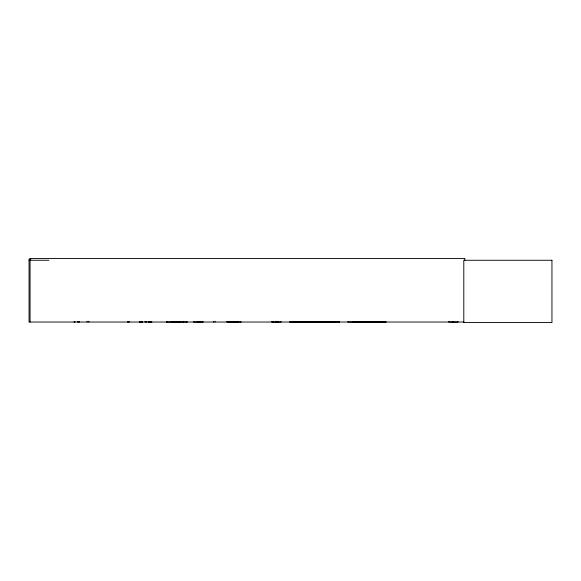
<?xml version="1.0" encoding="UTF-8"?>
<svg xmlns="http://www.w3.org/2000/svg" width="581" height="581" viewBox="0 0 581 581"><rect width="100%" height="100%" fill="white"/><g stroke="black" fill="none" stroke-linecap="round" stroke-linejoin="round"><path stroke-width="0.87" d="M357.206 322.012L357.271 321.518M328.214 321.954L328.214 321.562M317.625 321.954L317.567 321.518M166.631 322.034L187.227 321.968M174.75 321.954L174.801 321.518M227.665 321.954L227.716 321.518M235.196 321.954L235.247 321.518M313.355 322.019L313.602 321.787M313.624 321.954L313.675 321.518M323.668 321.968L323.69 321.387M323.966 321.903L323.966 321.562M382.494 321.678L382.53 322.034M142.018 322.034L142.091 321.387M127.711 322.012L128.045 321.968M128.089 321.954L128.111 321.562M372.574 321.678L385.799 321.678L353.662 321.627M378.369 321.678L378.318 321.983M308.591 321.968L308.605 321.562M339.609 322.012L289.941 321.997L290.202 321.62L318.134 321.627M290.202 321.62L290.471 321.983L289.992 322.034M293.804 322.012L293.587 321.809M310.428 322.012L310.603 321.787M311.285 321.809L311.503 322.012M313.195 322.012L312.948 321.62L312.687 321.997L313.174 321.518M173.596 321.968L173.646 321.562L173.69 322.034M180.364 321.968L180.408 321.562M290.645 322.034L290.849 321.62L291.066 322.027M292.73 322.012L292.904 321.787M295.221 321.809L295.075 322.012M308.344 322.034L308.547 321.62L308.765 322.027M315.621 321.809L315.439 321.387M332.376 321.968L332.419 321.562L332.47 322.034M272.954 321.968L273.012 321.562M278.495 321.968L278.546 321.562M139.331 321.968L142.389 321.968L142.389 321.518M139.658 321.968L139.723 321.562M372.254 321.983L372.218 321.387M30.866 259.097L29.05 259.097L29.05 322.034L463.914 322.034M29.05 260.266L48.978 260.266M227.026 321.627L238.653 321.627M227.004 321.78L238.682 321.794M290.173 321.809L318.156 321.78M353.64 321.794L379.487 321.78M227.011 321.997L241.064 321.968M386.154 322.034L347.866 322.012L347.925 321.518M151.902 321.968L148.845 321.968M151.576 321.968L151.51 321.562M149.215 322.034L149.135 321.387M383.191 321.649L383.257 321.983M319.092 321.968L319.071 321.518M313.239 321.954L313.246 321.387M339.326 321.968L339.282 321.562L339.231 322.034M332.884 321.968L332.84 321.562M324.423 321.968L324.38 321.562L324.329 322.034M180.459 321.968L180.451 321.518M326.849 321.954L326.914 321.387M180.059 321.968L180.132 321.518M171.961 321.954L171.918 321.518M375.885 321.678L375.842 322.034M330.161 322.034L330.11 321.387M320.995 321.983L321.032 321.518M464.822 260.266L464.822 258.443L30.074 258.443L30.074 322.034M458.024 321.518L458.024 322.034L448.677 321.968L448.677 321.518M453.514 321.387L453.514 322.034M453.187 321.387L453.187 322.034M385.748 321.649L385.748 322.034M381.027 321.518L381.027 322.034M379.959 321.649L379.959 322.034M376.778 321.387L376.778 322.034M376.517 321.387L376.517 322.034M375.5 321.518L375.5 322.034M373.496 321.518L373.496 322.034M372.624 321.649L372.624 322.034M372.479 321.387L372.479 322.034M367.969 321.518L367.969 322.034M352.711 321.387L352.754 322.034M337.249 321.518L337.249 322.034M335.375 321.387L335.375 322.034M335.15 321.387L335.15 322.034M333 321.387L333 322.034M332.739 321.387L332.79 322.034M331.715 321.518L331.715 322.034M330.778 321.518L330.778 322.034M329.885 321.387L329.885 322.034M329.717 321.518L329.717 322.034M328.701 321.387L328.701 322.034M328.439 321.387L328.439 322.034M328.229 321.518L328.229 322.034M326.798 321.518L326.798 322.034M326.689 321.387L326.689 322.034M326.021 321.518L326.021 322.034M325.433 321.387L325.433 322.034M325.12 321.387L325.12 322.034M324.191 321.518L324.191 322.034M324.009 321.387L324.009 322.034M322.608 321.387L322.608 322.034M322.353 321.387L322.353 322.034M321.649 321.387L321.649 322.034M321.424 321.387L321.424 322.034M320.901 321.518L320.901 322.034M320.066 321.518L320.066 322.034M319.441 321.518L319.441 322.034M318.708 321.518L318.708 322.034M318.119 321.387L318.119 322.034M317.865 321.387L317.865 322.034M317.647 321.518L317.647 322.034M315.2 321.387L315.2 322.034M315.127 321.387L315.127 322.034M315.011 321.387L315.011 322.034M313.558 321.387L313.558 322.034M311.038 321.518L311.038 322.034M308.62 321.518L308.62 322.034M281.066 321.518L281.073 322.034L271.719 322.012L271.726 321.518M278.597 321.518L278.597 322.034M277.348 321.257L277.348 322.034M276.759 321.387L276.759 322.034M276.563 321.387L276.556 322.034M276.236 321.387L276.229 322.034M275.728 321.257L275.728 322.034M273.063 321.518L273.063 322.034M240.781 321.518L240.781 322.034M236.532 321.387L236.532 322.034M236.271 321.387L236.271 322.034M233.25 321.518L233.25 322.034M232.226 321.387L232.226 322.034M231.964 321.387L231.964 322.034M215.057 321.257L215.057 322.034M213.438 321.257L213.438 322.034M203.074 321.518L203.081 322.034L193.727 322.012L193.727 321.518M202.239 321.518L202.239 322.034M200.452 321.518L200.452 322.034M200.394 321.518L200.3 322.034M199.385 321.387L199.385 322.034M199.283 321.518L199.283 322.034M198.571 321.387L198.557 322.034M198.244 321.387L198.237 322.034M197.308 321.518L197.308 322.034M186.9 321.518L186.9 322.034M182.913 321.387L182.913 322.034M182.681 321.387L182.681 322.034M178.948 321.518L178.948 322.034M178.527 321.518L178.527 322.034M178.258 321.518L178.258 322.034M178.2 321.518L178.2 322.034M177.902 321.387L177.902 322.034M177.822 321.518L177.822 322.034M177.67 321.387L177.67 322.034M177.19 321.387L177.19 322.034M177.031 321.518L177.031 322.034M176.74 321.518L176.74 322.034M176.53 321.518L176.486 322.034M176.188 321.518L176.188 322.034M175.44 321.387L175.44 322.034M175.164 321.387L175.164 322.034M174.692 321.518L174.692 322.034M173.995 321.518L173.995 322.034M171.548 321.387L171.548 322.034M171.272 321.387L171.272 322.034M166.907 321.518L166.907 322.034M151.438 321.387L151.452 322.034M150.428 321.518L150.428 322.034M150.363 321.518L150.363 322.034M149.041 321.387L149.041 322.034M148.721 321.518L148.721 322.034M146.855 321.518L146.855 322.034M146.441 321.518L146.441 322.034M145.737 321.518L145.737 322.034M144.938 321.518L144.938 322.034M142.512 321.518L142.512 322.034M142.192 321.387L142.265 322.034M141.699 321.518L141.699 322.034M139.781 321.518L139.781 322.034M129.243 321.387L129.243 322.034M128.176 321.518L128.234 322.034M88.857 321.257L88.857 322.034M87.041 321.257L87.041 322.034M79.321 321.518L79.321 322.034M78.907 321.518L78.907 322.034M78.203 321.518L78.203 322.034M77.404 321.518L77.404 322.034M74.862 321.518L74.862 322.034M74.731 321.518L74.731 322.034M74.165 321.518L74.165 322.034M295.896 321.62C295.061 322.121 296.746 322.092 295.896 321.62M297.951 321.62C297.109 322.121 298.794 322.092 297.951 321.62M298.598 321.62C297.755 322.121 299.447 322.092 298.598 321.62M307.901 321.62C307.058 322.121 308.751 322.092 307.901 321.62M316.296 321.62C315.454 322.121 317.146 322.092 316.296 321.62M551.95 260.266L463.798 260.266L463.798 322.557L551.95 322.557L551.95 260.266M179.878 321.968L179.841 321.562L179.805 322.034M352.427 322.034L352.427 321.387L352.384 322.034M199.806 322.034L199.806 321.518L199.777 322.034"/></g></svg>
